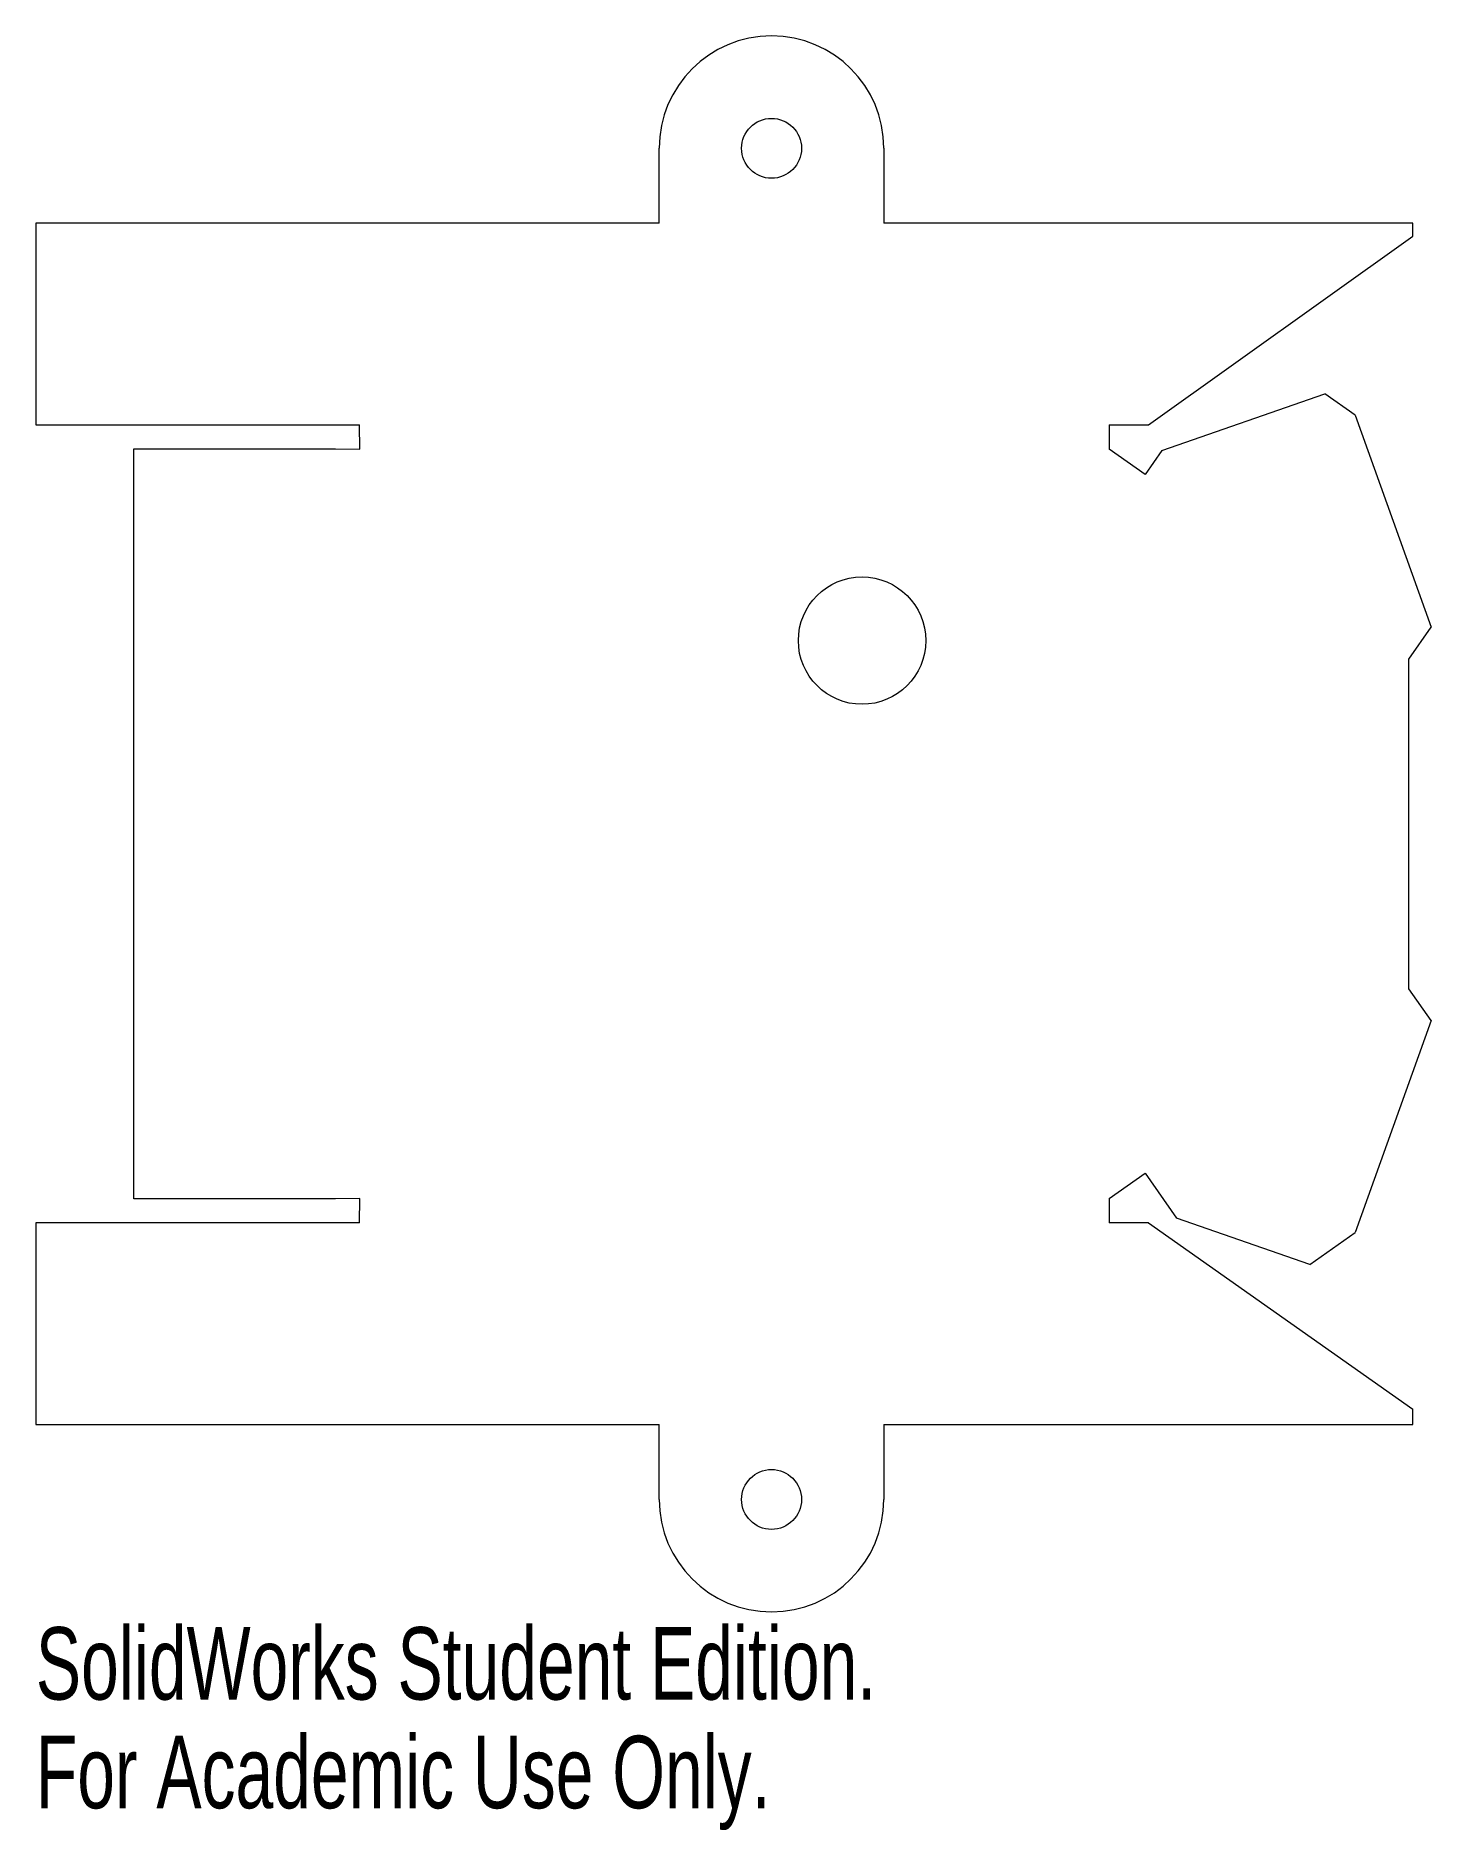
# Model space of a CAD drawing. Header units: millimetres. Extents: x -22 to 71, y -42 to 78.
import ezdxf

# ---------------------------------------------------------------- set-up
doc = ezdxf.new("R2010")
doc.units = ezdxf.units.MM
doc.styles.add('SLDTEXTSTYLE0', font='TXT', dxfattribs={"width": 0.7})

msp = doc.modelspace()

# ---------------------------------------------------------------- linework, layer by layer
at = {"color": 7, "linetype": 'Continuous', "lineweight": 15}
for p, q in [((19.97, 65.08), (19.97, 70.08)), ((34.97, 70.08), (34.97, 65.08)), ((-21.63, 65.08), (-21.63, 51.63)), ((19.97, 65.08), (-21.63, 65.08)), ((70.27, 65.08), (34.97, 65.08)), ((70.27, 64.22), (70.27, 65.08)), ((52.62, 51.63), (70.27, 64.22)), ((53.52, 49.91), (64.4, 53.69)), ((66.43, 52.27), (64.4, 53.69)), ((-21.63, 51.63), (-0.03, 51.63)), ((0, 50), (-0.03, 51.63)), ((50, 51.63), (52.62, 51.63)), ((50, 51.63), (50, 50)), ((66.43, 52.27), (71.49, 38.13)), ((-15.08, -0.03), (-15.08, 50.03)), ((-15.08, 50.03), (-1.63, 50.03)), ((-1.63, 50.03), (0, 50)), ((52.41, 48.31), (50, 50)), ((53.52, 49.91), (52.41, 48.31)), ((70, 36), (71.49, 38.13)), ((70, 14), (70, 36)), ((71.49, 11.87), (70, 14)), ((71.49, 11.87), (66.43, -2.27)), ((50, 0), (52.41, 1.69)), ((52.41, 1.69), (54.5, -1.31)), ((0, 0), (-1.63, -0.03)), ((-0.03, -1.63), (0, 0)), ((50, 0), (50, -1.63)), ((-1.63, -0.03), (-15.08, -0.03)), ((-21.63, -1.63), (-21.63, -15.08)), ((-0.03, -1.63), (-21.63, -1.63)), ((52.62, -1.63), (50, -1.63)), ((52.62, -1.63), (70.27, -14.06)), ((63.39, -4.4), (54.5, -1.31)), ((63.39, -4.4), (66.43, -2.27)), ((70.27, -15.08), (70.27, -14.06)), ((-21.63, -15.08), (19.97, -15.08)), ((19.97, -20.08), (19.97, -15.08)), ((34.97, -15.08), (70.27, -15.08)), ((34.97, -15.08), (34.97, -20.08))]:
    msp.add_line(p, q, dxfattribs=at)
for centre, radius in [((27.47, 70.08), 2), ((33.51, 37.23), 4.25), ((27.47, -20.08), 2)]:
    msp.add_circle(centre, radius, dxfattribs=at)
for centre, start, end in [((27.47, 70.08), 0, 180), ((27.47, -20.08), 180, 0)]:
    msp.add_arc(centre, 7.5, start, end, dxfattribs=at)

# ---------------------------------------------------------------- texts
at = {"color": 7, "linetype": 'Continuous', "char_height": 4.8336, "attachment_point": 1, "style": 'SLDTEXTSTYLE0'}
for s, insert in [('SolidWorks Student Edition.', (-21.63, -28.6)), ('For Academic Use Only.', (-21.63, -35.85))]:
    msp.add_mtext(s, dxfattribs=dict(at, insert=insert))

doc.saveas('drawing.dxf')
